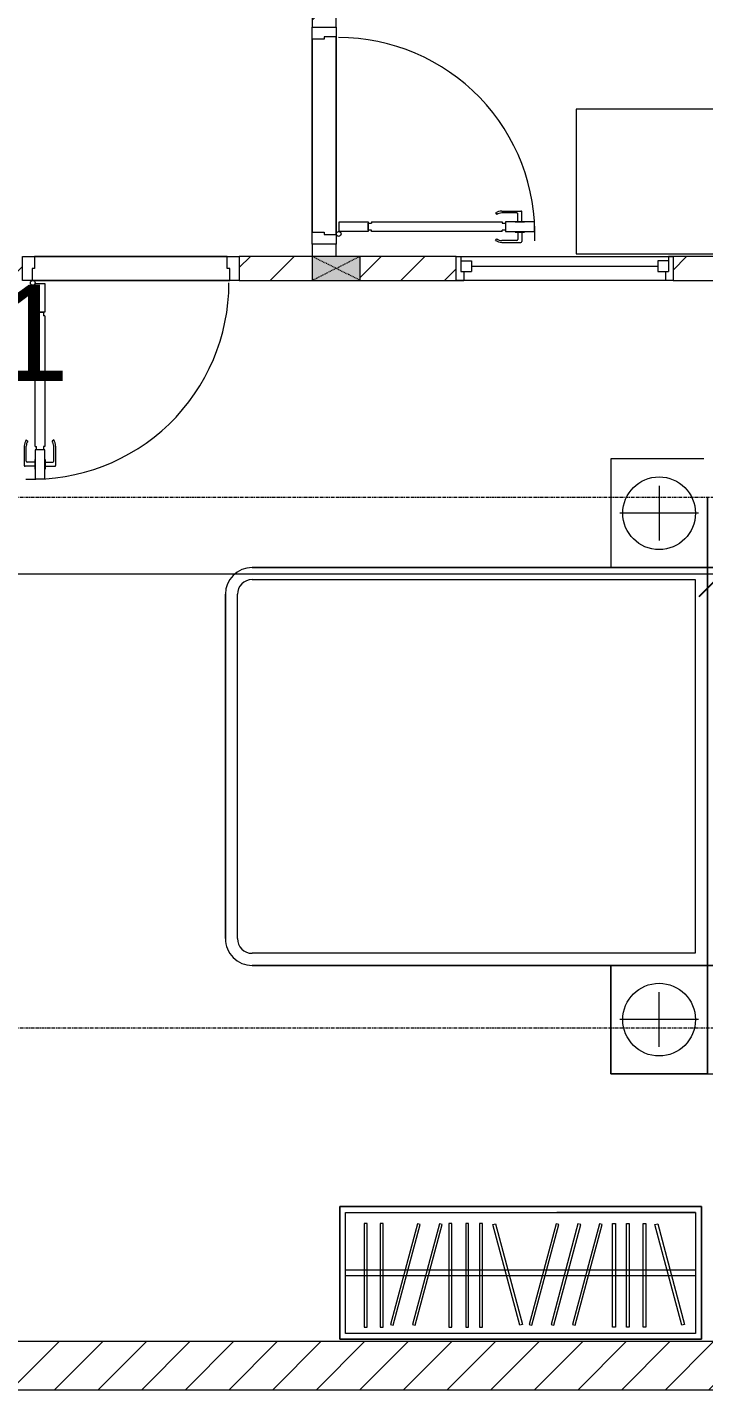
# Model space of a CAD drawing. Header units: millimetres. Extents: x 1591 to 239243, y -15958 to 82755.
# Drawn here: x 198969 to 201776, y 35537 to 41187 of the extents above; entities that cross this region are included whole.
import ezdxf

# ---------------------------------------------------------------- set-up
doc = ezdxf.new("R2010")
doc.units = ezdxf.units.MM
doc.linetypes.add('Dash_2_', pattern=[6, 3, -3])
doc.linetypes.add('Grid Line', pattern=[22.225, 12.7, -3.175, 3.175, -3.175])
for name, color, linetype, lineweight in [('0-1', 250, 'Continuous', 5), ('A-ANNO-DIMS', 211, 'Continuous', 9), ('A-ANNO-DIMS-160', 211, 'Continuous', 9), ('A-AREA-IDEN', 2, 'Continuous', 9), ('A-DETL-GENF-1', 9, 'Continuous', 9), ('A-DOOR-1', 254, 'Continuous', 9), ('A-DOOR-2', 9, 'Continuous', 9), ('A-FLOR-2', 9, 'Continuous', 9), ('A-GLAZ-1', 254, 'Continuous', 9), ('A-GLAZ-2', 9, 'Continuous', 9), ('A-WALL-1', 253, 'Continuous', 18), ('A-WALL-2', 9, 'Continuous', 9), ('A-WALL-3', 113, 'Continuous', 18), ('A-WALL-PATT-1', 10, 'Continuous', 9), ('A-WALL-PATT-2', 111, 'Continuous', 9), ('G-IMPT-1', 254, 'Continuous', 9), ('I-FURN-1', 254, 'Continuous', 9), ('S-COLS', 52, 'Continuous', 9), ('S-COLS-4', 254, 'Continuous', 9), ('S-COLS-5', 253, 'Continuous', 18), ('S-COLS-HDLN-1', 9, 'Dash_2_', 9), ('S-GRID-1', 1, 'Grid Line', 9)]:
    doc.layers.add(name, color=color, linetype=linetype, lineweight=lineweight)
doc.styles.add('Arial_9', font='arial_0.ttf', dxfattribs={"height": 400})
doc.styles.add('UTM Avo', font='UTM Avo.ttf', dxfattribs={"width": 0.9, "height": 400})
doc.dimstyles.new('1_Dim_chi_tiet_2_5', dxfattribs={"dimscale": 304.8, "dimtxt": 399.720379, "dimasz": 0.629921, "dimexe": 0.524934, "dimexo": 0.0625, "dimgap": 0.052493, "dimtad": 1, "dimdec": 0, "dimrnd": 5, "dimzin": 0, "dimdsep": 46, "dimtxsty": 'UTM Avo', "dimblk1": 'OBLIQUE', "dimblk2": 'OBLIQUE', "dimsah": 1, "dimcen": 0.09, "dimdle": 0.524934, "dimazin": 0, "dimtfac": 1, "dimtdec": 4, "dimtix": 1, "dimtmove": 0, "dimatfit": 3, "dimfxl": 1.049869, "dimfxlon": 1, "dimtvp": 1, "dimtolj": 1, "dimtzin": 0, "dimarcsym": 2})
pattern_1 = [(45, (0, 0), (-90.50967, 90.50967), [])]

# ---------------------------------------------------------------- blocks, each defined once
blk = doc.blocks.new('DOOR_CW_01 CANH MO-PANEL KINH - DIW_01-900x2200-CỬA GỖ VÂN LAMINATE-553375-TKCS_MB TẦNG 5')
at = {"layer": 'A-DETL-GENF-1'}
for p, q in [((-397, -182), (-397, -62)), ((-397, -62), (-357, -62)), ((-357, -62), (-357, -182)), ((-357, -182), (-397, -182)), ((-397, -196), (-391, -196)), ((-397, -738), (-397, -196)), ((-391, -196), (-391, -182)), ((-391, -182), (-363, -182)), ((-363, -182), (-363, -196)), ((-357, -196), (-363, -196)), ((-357, -196), (-357, -738)), ((-433.9, -711.2), (-427.3, -715.8)), ((-320.1, -711.2), (-326.7, -715.8)), ((-442, -737), (-442, -816.5)), ((-434, -799.5), (-434, -737)), ((-397, -738), (-391, -738)), ((-357, -752), (-397, -752)), ((-397, -752), (-397, -872)), ((-391, -752), (-391, -738)), ((-363, -752), (-391, -752)), ((-357, -738), (-363, -738)), ((-363, -738), (-363, -752)), ((-357, -872), (-357, -752)), ((-320, -799.5), (-320, -737)), ((-312, -737), (-312, -816.5)), ((-399, -820.5), (-438, -820.5)), ((-399, -803.5), (-430, -803.5)), ((-399, -792.2), (-399, -831.8)), ((-397, -792.2), (-399, -792.2)), ((-399, -831.8), (-397, -831.8)), ((-397, -792.2), (-397, -831.8)), ((-357, -792.2), (-357, -831.8)), ((-357, -792.2), (-355, -792.2)), ((-355, -831.8), (-357, -831.8)), ((-355, -792.2), (-355, -831.8)), ((-355, -803.5), (-324, -803.5)), ((-355, -820.5), (-316, -820.5)), ((-397, -872), (-357, -872))]:
    blk.add_line(p, q, dxfattribs=at)
blk.add_circle((-407, -60), 10, dxfattribs=at)
for centre, radius, start, end in [((-407, -60), 814, 268, 0), ((-397, -737), 45, 145, 180), ((-397, -737), 37, 145, 180), ((-357, -737), 37, 0, 35), ((-357, -737), 45, 360, 35), ((-438, -816.5), 4, 180, 270), ((-430, -799.5), 4, 180, 270), ((-324, -799.5), 4, 270, 0), ((-316, -816.5), 4, 270, 0)]:
    blk.add_arc(centre, radius, start, end, dxfattribs=at)
at = {"layer": 'A-DOOR-2'}
for p, q in [((-450, -50), (-450, 50)), ((-450, 50), (-400, 50)), ((-400, 50), (-400, 0)), ((400, 0), (400, 50)), ((400, 50), (450, 50)), ((450, 50), (450, -50)), ((-410, -50), (-450, -50)), ((-410, 0), (-410, -50)), ((-400, 0), (-410, 0)), ((-407, -50), (-382, -50)), ((410, 0), (400, 0)), ((410, -50), (410, 0)), ((450, -50), (410, -50))]:
    blk.add_line(p, q, dxfattribs=at)
blk = doc.blocks.new('M_Fixed - 900 x 1400-901190-TKCS_MB TẦNG 5')
at = {"layer": 'A-GLAZ-2'}
for p, q in [((-450, 63), (-431, 63)), ((-431, 63), (-431, 0)), ((431, 63), (431, 0)), ((448.9, 63), (431, 63)), ((-431, 44), (-387, 44)), ((-387, 44), (-387, 0)), ((-387, 22), (387, 22)), ((387, 44), (387, 0)), ((431, 44), (387, 44)), ((-450, -37), (-418, -37)), ((-431, 0), (-387, 0)), ((-418, 0), (-418, -37)), ((387, 0), (431, 0)), ((418, 0), (418, -37)), ((450, -37), (418, -37))]:
    blk.add_line(p, q, dxfattribs=at)
blk = doc.blocks.new('GIUONG NGU-2TAB-1600x2000 - GIUONG NGU-2TAB-1600x2000-V104-TKCS_MB TẦNG 5')
at = {"layer": 'I-FURN-1'}
for p, q in [((458.5, 0), (168.3, 0)), ((458.5, -50), (458.5, 0)), ((2108.2, 0), (458.5, 0)), ((458.5, 0), (458.5, -50)), ((458.5, 0), (2108.2, 0)), ((2108.2, -50), (2108.2, 0)), ((458.5, -50), (168.3, -50)), ((168.3, -50), (458.5, -50)), ((458.5, -50), (168.3, -50)), ((458.5, -450.3), (458.5, -50)), ((2108.2, -50), (458.5, -50)), ((458.5, -50), (458.5, -1938.9)), ((458.5, -50), (2108.2, -50)), ((458.5, -1938.9), (458.5, -50)), ((458.5, -450.3), (458.5, -50)), ((458.5, -50), (2108.2, -50)), ((2558.2, 0), (2108.2, 0)), ((2108.2, 0), (2108.2, -50)), ((2558.2, -50), (2108.2, -50)), ((2108.2, -50), (2108.2, -450.3)), ((2108.2, -1938.9), (2108.2, -50)), ((2108.2, -50), (2558.2, -50)), ((2108.2, -50), (2558.2, -50)), ((2108.2, -450.3), (2108.2, -50)), ((2108.2, -50), (2108.2, -1938.9)), ((2558.2, -50), (2558.2, 0)), ((2558.2, -450.3), (2558.2, -50)), ((2558.2, -50), (2558.2, -450.3)), ((8.5, -65), (8.5, -450.3)), ((8.5, -65), (8.5, -450.3)), ((233.5, -86.8), (233.5, -413.5)), ((508.5, -100), (2058.2, -100)), ((508.5, -1938.9), (508.5, -100)), ((2058.2, -100), (2058.2, -1938.9)), ((2333.2, -86.8), (2333.2, -413.5)), ((120.2, -250.2), (346.8, -250.2)), ((2446.5, -250.2), (2219.8, -250.2)), ((8.5, -450.3), (458.5, -450.3)), ((8.5, -450.3), (458.5, -450.3)), ((2108.2, -450.3), (2558.2, -450.3)), ((2558.2, -450.3), (2108.2, -450.3)), ((1997.1, -2000), (569.6, -2000)), ((569.6, -2050), (1997.1, -2050)), ((1997.1, -2050), (569.6, -2050))]:
    blk.add_line(p, q, dxfattribs=at)
for centre in [(233.5, -250.2), (2333.2, -250.2)]:
    blk.add_circle(centre, 150.7, dxfattribs=at)
for centre, radius, start, end in [((569.6, -1938.9), 111.1, 180, 270), ((569.6, -1938.9), 111.1, 180, 270), ((569.6, -1938.9), 61.1, 180, 270), ((1997.1, -1938.9), 111.1, 270, 360), ((1997.1, -1938.9), 61.1, 270, 0), ((1997.1, -1938.9), 111.1, 270, 0)]:
    blk.add_arc(centre, radius, start, end, dxfattribs=at)
blk = doc.blocks.new('TU QUAN AO-SUITE ROOM_3 - TU QUAN AO-SUITE ROOM_3-885817-TKCS_MB TẦNG 5')
at = {"layer": 'I-FURN-1'}
for p, q in [((0, 0), (-550, 0)), ((-550, 0), (-550, -1500)), ((-550, -1500), (-550, 0)), ((-550, 0), (0, 0)), ((0, -1500), (0, 0)), ((0, 0), (0, -1500)), ((-550, -24), (-550, -576)), ((-526, -24), (-24, -24)), ((-526, -1476), (-526, -24)), ((-526, -24), (-526, -600)), ((-287, -24), (-287, -576)), ((-263, -24), (-263, -576)), ((-24, -24), (-24, -1476)), ((-478.3, -181.1), (-61.3, -69.4)), ((-58.2, -80.9), (-475.2, -192.7)), ((-61.3, -69.4), (-58.2, -80.9)), ((-475.2, -192.7), (-478.3, -181.1)), ((-480.1, -229.7), (-50.1, -229.7)), ((-480.1, -241.7), (-480.1, -229.7)), ((-50.1, -241.7), (-480.1, -241.7)), ((-50.1, -229.7), (-50.1, -241.7)), ((-480.1, -299.2), (-50.1, -299.2)), ((-480.1, -311.2), (-480.1, -299.2)), ((-50.1, -311.2), (-480.1, -311.2)), ((-50.1, -299.2), (-50.1, -311.2)), ((-480.1, -356.4), (-50.1, -356.4)), ((-480.1, -368.4), (-480.1, -356.4)), ((-50.1, -368.4), (-480.1, -368.4)), ((-50.1, -356.4), (-50.1, -368.4)), ((-475.2, -411.5), (-478.3, -423.1)), ((-478.3, -423.1), (-61.3, -534.9)), ((-58.2, -523.3), (-475.2, -411.5)), ((-475.2, -500.3), (-478.3, -511.9)), ((-58.2, -612.1), (-475.2, -500.3)), ((-478.3, -511.9), (-61.3, -623.6)), ((-61.3, -534.9), (-58.2, -523.3)), ((-526, -1476), (-526, -600)), ((-475.2, -591.5), (-478.3, -603.1)), ((-478.3, -603.1), (-61.3, -714.9)), ((-58.2, -703.3), (-475.2, -591.5)), ((-287, -576), (-287, -1476)), ((-263, -576), (-263, -1476)), ((-61.3, -623.6), (-58.2, -612.1)), ((-61.3, -714.9), (-58.2, -703.3)), ((-478.3, -853.9), (-61.3, -742.1)), ((-58.2, -753.7), (-475.2, -865.5)), ((-61.3, -742.1), (-58.2, -753.7)), ((-475.2, -865.5), (-478.3, -853.9)), ((-480.1, -908.6), (-480.1, -920.6)), ((-480.1, -908.6), (-480.1, -920.6)), ((-50.1, -908.6), (-480.1, -908.6)), ((-480.1, -920.6), (-50.1, -920.6)), ((-50.1, -920.6), (-50.1, -908.6)), ((-480.1, -965.8), (-480.1, -977.8)), ((-480.1, -965.8), (-480.1, -977.8)), ((-50.1, -965.8), (-480.1, -965.8)), ((-480.1, -977.8), (-50.1, -977.8)), ((-50.1, -977.8), (-50.1, -965.8)), ((-480.1, -1035.3), (-480.1, -1047.3)), ((-480.1, -1035.3), (-480.1, -1047.3)), ((-50.1, -1035.3), (-480.1, -1035.3)), ((-480.1, -1047.3), (-50.1, -1047.3)), ((-50.1, -1047.3), (-50.1, -1035.3)), ((-475.2, -1075.3), (-478.3, -1086.9)), ((-478.3, -1086.9), (-61.3, -1198.6)), ((-58.2, -1187.1), (-475.2, -1075.3)), ((-475.2, -1166.5), (-478.3, -1178.1)), ((-478.3, -1178.1), (-61.3, -1289.9)), ((-58.2, -1278.3), (-475.2, -1166.5)), ((-61.3, -1198.6), (-58.2, -1187.1)), ((-61.3, -1289.9), (-58.2, -1278.3)), ((-480.1, -1320.5), (-480.1, -1332.5)), ((-480.1, -1320.5), (-480.1, -1332.5)), ((-50.1, -1320.5), (-480.1, -1320.5)), ((-480.1, -1332.5), (-50.1, -1332.5)), ((-50.1, -1332.5), (-50.1, -1320.5)), ((-480.1, -1386.9), (-480.1, -1398.9)), ((-480.1, -1386.9), (-480.1, -1398.9)), ((-50.1, -1386.9), (-480.1, -1386.9)), ((-480.1, -1398.9), (-50.1, -1398.9)), ((-50.1, -1398.9), (-50.1, -1386.9)), ((-550, -1500), (0, -1500)), ((0, -1500), (-550, -1500)), ((-24, -1476), (-526, -1476))]:
    blk.add_line(p, q, dxfattribs=at)
blk = doc.blocks.new('MAY GIAT - MAY GIAT_dwg-348053-TKCS_MB TẦNG 5')
at = {"layer": 'G-IMPT-1', "flags": 128}
blk.add_lwpolyline([(5, 596.6), (5, 2.3), (605, 2.3), (605, 596.6)], close=True, dxfattribs=at)
blk = doc.blocks.new('MAY GIAT - MAY GIAT-348233-TKCS_MB TẦNG 5')
at = {"layer": 'I-FURN-1'}
for p, q in [((5, 596.6), (5, 2.3)), ((605, 596.6), (5, 596.6)), ((605, 2.3), (605, 596.6)), ((5, 2.3), (605, 2.3))]:
    blk.add_line(p, q, dxfattribs=at)
blk.add_blockref('MAY GIAT - MAY GIAT_dwg-348053-TKCS_MB TẦNG 5', (0, 0))
blk = doc.blocks.new('G1_SOF - BO TRU - 100x200-745959-TKCS_MB TẦNG 5')
at = {"layer": 'S-COLS'}
blk.add_hatch(color=256, dxfattribs=at).paths.add_polyline_path([(-50, 100), (-50, -100), (50, -100), (50, 100)])
at = {"layer": 'S-COLS-5'}
for p, q in [((50, 100), (-50, 100)), ((-50, 100), (-50, -100)), ((50, -100), (50, 100)), ((-50, -100), (50, -100))]:
    blk.add_line(p, q, dxfattribs=at)
at = {"layer": 'S-COLS-HDLN-1'}
for p, q in [((50, 100), (-50, -100)), ((-50, 100), (50, -100))]:
    blk.add_line(p, q, dxfattribs=at)
blk = doc.blocks.new('DOOR_CW_01 CANH MO-PANEL KINH - DIG_01-900x2200-CỬA NHÔM KÍNH-901215-TKCS_MB TẦNG 5')
at = {"layer": 'A-DETL-GENF-1'}
for p, q in [((-397, -182), (-397, -62)), ((-397, -62), (-357, -62)), ((-357, -62), (-357, -182)), ((-357, -182), (-397, -182)), ((-397, -196), (-391, -196)), ((-397, -738), (-397, -196)), ((-391, -196), (-391, -182)), ((-391, -182), (-363, -182)), ((-363, -182), (-363, -196)), ((-357, -196), (-363, -196)), ((-357, -196), (-357, -738)), ((-433.9, -711.2), (-427.3, -715.8)), ((-320.1, -711.2), (-326.7, -715.8)), ((-442, -737), (-442, -816.5)), ((-434, -799.5), (-434, -737)), ((-397, -738), (-391, -738)), ((-357, -752), (-397, -752)), ((-397, -752), (-397, -872)), ((-391, -752), (-391, -738)), ((-363, -752), (-391, -752)), ((-357, -738), (-363, -738)), ((-363, -738), (-363, -752)), ((-357, -872), (-357, -752)), ((-320, -799.5), (-320, -737)), ((-312, -737), (-312, -816.5)), ((-399, -820.5), (-438, -820.5)), ((-399, -803.5), (-430, -803.5)), ((-399, -792.2), (-399, -831.8)), ((-397, -792.2), (-399, -792.2)), ((-399, -831.8), (-397, -831.8)), ((-397, -792.2), (-397, -831.8)), ((-357, -792.2), (-357, -831.8)), ((-357, -792.2), (-355, -792.2)), ((-355, -831.8), (-357, -831.8)), ((-355, -792.2), (-355, -831.8)), ((-355, -803.5), (-324, -803.5)), ((-355, -820.5), (-316, -820.5)), ((-397, -872), (-357, -872))]:
    blk.add_line(p, q, dxfattribs=at)
blk.add_circle((-407, -60), 10, dxfattribs=at)
for centre, radius, start, end in [((-407, -60), 814, 268, 0), ((-397, -737), 45, 145, 180), ((-397, -737), 37, 145, 180), ((-357, -737), 37, 0, 35), ((-357, -737), 45, 360, 35), ((-438, -816.5), 4, 180, 270), ((-430, -799.5), 4, 180, 270), ((-324, -799.5), 4, 270, 0), ((-316, -816.5), 4, 270, 0)]:
    blk.add_arc(centre, radius, start, end, dxfattribs=at)
at = {"layer": 'A-DOOR-2'}
for p, q in [((-450, -50), (-450, 50)), ((-450, 50), (-400, 50)), ((-400, 50), (-400, 0)), ((400, 0), (400, 50)), ((400, 50), (450, 50)), ((450, 50), (450, -50)), ((-410, -50), (-450, -50)), ((-410, 0), (-410, -50)), ((-400, 0), (-410, 0)), ((-407, -50), (-382, -50)), ((410, 0), (400, 0)), ((410, -50), (410, 0)), ((450, -50), (410, -50))]:
    blk.add_line(p, q, dxfattribs=at)
blk = doc.blocks.new('NCV_TKTC_TANG 5_rvt-1-TKCS_MB TẦNG 5')
at = {"layer": 'A-WALL-PATT-1'}
h = blk.add_hatch(dxfattribs=at)
h.set_pattern_fill('FP_1', color=256, style=0, pattern_type=2)
h.set_pattern_definition(pattern_1)
h.paths.add_polyline_path([(98152.6, 40236.9), (98252.6, 40237.8), (98252.6, 40286.9), (98152.6, 40286.9), (98152.6, 40237.8)])
h.paths.add_polyline_path([(98252.6, 41186.9), (98252.6, 41236.9), (98152.6, 41236.9), (98152.6, 41186.9), (98246.5, 41186.9)])
h = blk.add_hatch(dxfattribs=at)
h.set_pattern_fill('FP_1', color=256, style=0, pattern_type=2)
h.set_pattern_definition(pattern_1)
h.paths.add_polyline_path([(99650.5, 40136.9), (99777.6, 40136.9), (99777.6, 40236.9), (99650.5, 40235.4)])
h.paths.add_polyline_path([(98152.6, 40136.9), (98152.6, 40236.9), (97850.5, 40236.3), (97850.5, 40136.9), (98028, 40136.9)])
h.paths.add_polyline_path([(98750.5, 40136.9), (98750.5, 40236.9), (98352.6, 40235.6), (98352.6, 40136.9)])
h.paths.add_polyline_path([(96853.1, 40136.9), (96950.5, 40136.9), (96950.5, 40236.9), (96650.9, 40236.9), (96652.1, 40136.9), (96852.6, 40136.9)])
h.paths.add_polyline_path([(95610, 40136.9), (95850.9, 40136.9), (95850.9, 40236.9), (95052.6, 40236.9), (95052.6, 40136.9), (95405.2, 40136.9)])
at = {"layer": 'A-FLOR-2'}
for p, q in [((98152.6, 40336.9), (98152.6, 41136.9)), ((98152.6, 41136.9), (98152.6, 40336.9)), ((98252.6, 40326.9), (98252.6, 41146.9)), ((97000.5, 40236.9), (97800.5, 40236.9)), ((97800.5, 40236.9), (97000.5, 40236.9)), ((97810.5, 40136.9), (96990.5, 40136.9)), ((96990.5, 40136.9), (97810.5, 40136.9))]:
    blk.add_line(p, q, dxfattribs=at)
at = {"layer": 'A-WALL-1'}
for p, q in [((98152.6, 41236.9), (98152.6, 41186.9)), ((98252.6, 41186.9), (98252.6, 41236.9)), ((98152.6, 40286.9), (98152.6, 40236.9)), ((98252.6, 40236.9), (98252.6, 40286.9)), ((98152.6, 40236.9), (97850.5, 40236.9)), ((98750.5, 40236.9), (98352.6, 40236.9)), ((98750.5, 40136.9), (98750.5, 40236.9)), ((99852.6, 40236.9), (99650.5, 40236.9)), ((99650.5, 40236.9), (99650.5, 40136.9)), ((97850.5, 40136.9), (98152.6, 40136.9)), ((98352.6, 40136.9), (98750.5, 40136.9)), ((99650.5, 40136.9), (99852.6, 40136.9))]:
    blk.add_line(p, q, dxfattribs=at)
at = {"layer": 'A-WALL-2'}
for p, q in [((98152.6, 40336.9), (98152.6, 41136.9)), ((98252.6, 41146.9), (98252.6, 40326.9)), ((97000.5, 40236.9), (97800.5, 40236.9)), ((98750.5, 40236.9), (99650.5, 40236.9)), ((97810.5, 40136.9), (96990.5, 40136.9)), ((99650.5, 40136.9), (98750.5, 40136.9))]:
    blk.add_line(p, q, dxfattribs=at)
at = {"layer": 'A-DOOR-1', "rotation": 89.99999999999892}
blk.add_blockref('DOOR_CW_01 CANH MO-PANEL KINH - DIG_01-900x2200-CỬA NHÔM KÍNH-901215-TKCS_MB TẦNG 5', (98202.6, 40736.9), dxfattribs=at)
at = {"layer": 'A-DOOR-1'}
blk.add_blockref('DOOR_CW_01 CANH MO-PANEL KINH - DIW_01-900x2200-CỬA GỖ VÂN LAMINATE-553375-TKCS_MB TẦNG 5', (97400.5, 40186.9), dxfattribs=at)
at = {"layer": 'A-GLAZ-1'}
blk.add_blockref('M_Fixed - 900 x 1400-901190-TKCS_MB TẦNG 5', (99200.5, 40173.9), dxfattribs=at)
at = {"layer": 'I-FURN-1'}
for name, p, rotation in [('MAY GIAT - MAY GIAT-348233-TKCS_MB TẦNG 5', (99245.9, 40851.9), 269.9999999999998), ('GIUONG NGU-2TAB-1600x2000 - GIUONG NGU-2TAB-1600x2000-V104-TKCS_MB TẦNG 5', (99842.6, 39405.2), 270.0000000000005), ('TU QUAN AO-SUITE ROOM_3 - TU QUAN AO-SUITE ROOM_3-885817-TKCS_MB TẦNG 5', (99767.6, 35746.9), 269.9999999999996)]:
    blk.add_blockref(name, p, dxfattribs=dict(at, rotation=rotation))
at = {"layer": 'S-COLS-4', "rotation": 269.9999999999993}
blk.add_blockref('G1_SOF - BO TRU - 100x200-745959-TKCS_MB TẦNG 5', (98252.6, 40186.9), dxfattribs=at)
blk = doc.blocks.new('DIMBLOCK48-TKCS_MB TẦNG 5')
at = {"layer": 'A-ANNO-DIMS-160'}
for p, q in [((193851.4, 39240.8), (193851.4, 38760.8)), ((193851.4, 38920.8), (193851.4, 39240.8)), ((201851.4, 39240.8), (201851.4, 38760.8)), ((201851.4, 38920.8), (201851.4, 39240.8)), ((193691.4, 38920.8), (202011.4, 38920.8))]:
    blk.add_line(p, q, dxfattribs=at)
at = {"layer": 'A-ANNO-DIMS-160', "lineweight": 25}
for p, q in [((193851.4, 38920.8), (193947.4, 39016.8)), ((201851.4, 38920.8), (201947.4, 39016.8)), ((193851.4, 38920.8), (193755.4, 38824.8)), ((201851.4, 38920.8), (201755.4, 38824.8))]:
    blk.add_line(p, q, dxfattribs=at)
at = {"layer": 'A-ANNO-DIMS-160', "color": 0, "insert": (197303.6, 39440.4), "char_height": 400, "width": 1314.636, "attachment_point": 1, "line_spacing_factor": 1.110334, "style": 'UTM Avo'}
blk.add_mtext('8000', dxfattribs=at)
blk = doc.blocks.new('_Oblique')
at = {"color": 0, "linetype": 'ByBlock', "lineweight": -2}
blk.add_line((-0.5, -0.5), (0.5, 0.5), dxfattribs=at)

msp = doc.modelspace()

# ---------------------------------------------------------------- hatches: boundary and pattern name
at = {"layer": 'A-WALL-PATT-2'}
h = msp.add_hatch(dxfattribs=at)
h.set_pattern_fill('FP_1', color=256, style=0, pattern_type=2)
h.set_pattern_definition([(45, (101998.83, 0), (-90.50967, 90.50967), [])])
h.paths.add_polyline_path([(196850.4, 35537.4), (196851.3, 35539.2), (196850.4, 35737.4), (196701.4, 35736.9), (196701.4, 35537.4), (196802.8, 35537.4)])
h.paths.add_polyline_path([(185651.4, 35537.4), (188651.1, 35537.4), (188651.1, 35737.4), (185651.4, 35737.4)])
h.paths.add_polyline_path([(208087, 35537.4), (210051.4, 35537.4), (210051.4, 35737.4), (206411.4, 35736.9), (206411.4, 35537.4), (207051.4, 35537.4)])
h.paths.add_polyline_path([(201851.4, 35537.4), (201851.4, 35737.4), (197051.3, 35736.9), (197051.3, 35537.4), (201638.9, 35537.4)])
h.paths.add_polyline_path([(188851.1, 35537.4), (190801.4, 35537.4), (190801.4, 35737.4), (188851.1, 35736.9), (188851.1, 35613.1)])
h.paths.add_polyline_path([(191891.4, 35537.4), (193651.5, 35537.4), (193651.4, 35737.4), (191891.4, 35736.9), (191891.4, 35697.4)])
h.paths.add_polyline_path([(193851.5, 35537.4), (195611.4, 35537.4), (195611.4, 35737.4), (193851.5, 35736.9)])
h.paths.add_polyline_path([(206211.4, 35537.4), (206211.4, 35737.4), (204901.4, 35736.9), (204901.4, 35537.4), (205669, 35537.4)])
h.paths.add_polyline_path([(202051.4, 35537.4), (203811.4, 35537.4), (203811.4, 35737.4), (202051.4, 35736.9), (202051.4, 35717)])

# ---------------------------------------------------------------- linework, layer by layer
at = {"layer": 'A-WALL-3'}
for p, q in [((201851.4, 35737.4), (197051.3, 35737.4)), ((197051.3, 35537.4), (201851.4, 35537.4))]:
    msp.add_line(p, q, dxfattribs=at)
at = {"layer": 'S-GRID-1'}
for p, q in [((229978.4, 39236.9), (136410.9, 39236.9)), ((229978.4, 37036.9), (136410.9, 37036.9))]:
    msp.add_line(p, q, dxfattribs=at)

# ---------------------------------------------------------------- block references
at = {"layer": '0-1'}
msp.add_blockref('NCV_TKTC_TANG 5_rvt-1-TKCS_MB TẦNG 5', (101998.8, 0), dxfattribs=at)

# ---------------------------------------------------------------- texts
at = {"layer": 'A-AREA-IDEN', "insert": (198024.7, 39714.5), "char_height": 400, "width": 2233.6, "attachment_point": 8, "line_spacing_factor": 0.936439, "style": 'Arial_9'}
msp.add_mtext('\\pt8,16,24,32,40,48,56,64,72,80,88,96,104,112,120,128,136,144,152,160,168,176,184,192,200,208,216,224,232,240,248,256;A2.05.11', dxfattribs=at)

# ---------------------------------------------------------------- dimensions: what is measured, and where the dimension line sits
at = {"layer": 'A-ANNO-DIMS'}
dim = msp.add_linear_dim(base=(201851.4, 38920.8), p1=(193851.4, 39240.8), p2=(201851.4, 39240.8), dimstyle='1_Dim_chi_tiet_2_5', override={"dimpost": '<>', "dimfxl": 8000}, dxfattribs=at)
dim.commit()
dim.dimension.update_dxf_attribs({"geometry": 'DIMBLOCK48-TKCS_MB TẦNG 5', "text_midpoint": (197851.4, 39143.8)})

doc.saveas('drawing.dxf')
